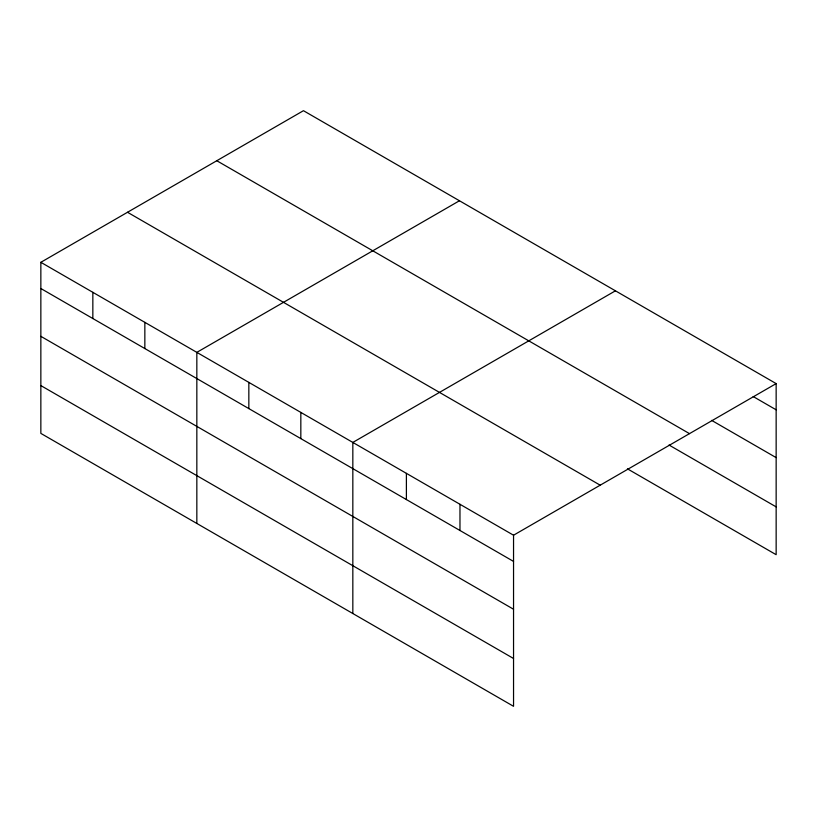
<?xml version="1.0" encoding="UTF-8"?>
<svg xmlns="http://www.w3.org/2000/svg" width="817" height="817" viewBox="0 0 817 817"><rect width="100%" height="100%" fill="white"/><g stroke="black" fill="none" stroke-linecap="round" stroke-linejoin="round"><path stroke-width="1.23" d="M40.85 262.308L513.546 535.217L513.546 706.307L40.85 433.398L40.85 262.308L303.454 110.693L776.15 383.602L776.15 554.692L627.456 468.846M459.45 200.757L196.836 352.372L196.836 523.452M615.436 290.811L352.832 442.426L352.832 613.516M513.546 535.217L776.15 383.602M753.192 396.551L776.15 409.807M711.648 420.377L776.15 457.622M216.801 160.735L689.487 433.633M669.011 445.02L776.15 506.877M127.513 212.277L600.199 485.186M40.85 288.513L513.546 561.422M40.85 336.328L513.546 609.237M40.85 385.583L513.546 658.492M459.971 504.293L459.971 530.499M406.396 473.36L406.396 499.565M300.83 412.411L300.83 438.617M248.838 382.387L248.838 408.592M144.844 322.347L144.844 348.553M92.842 292.333L92.842 318.538"/></g></svg>
